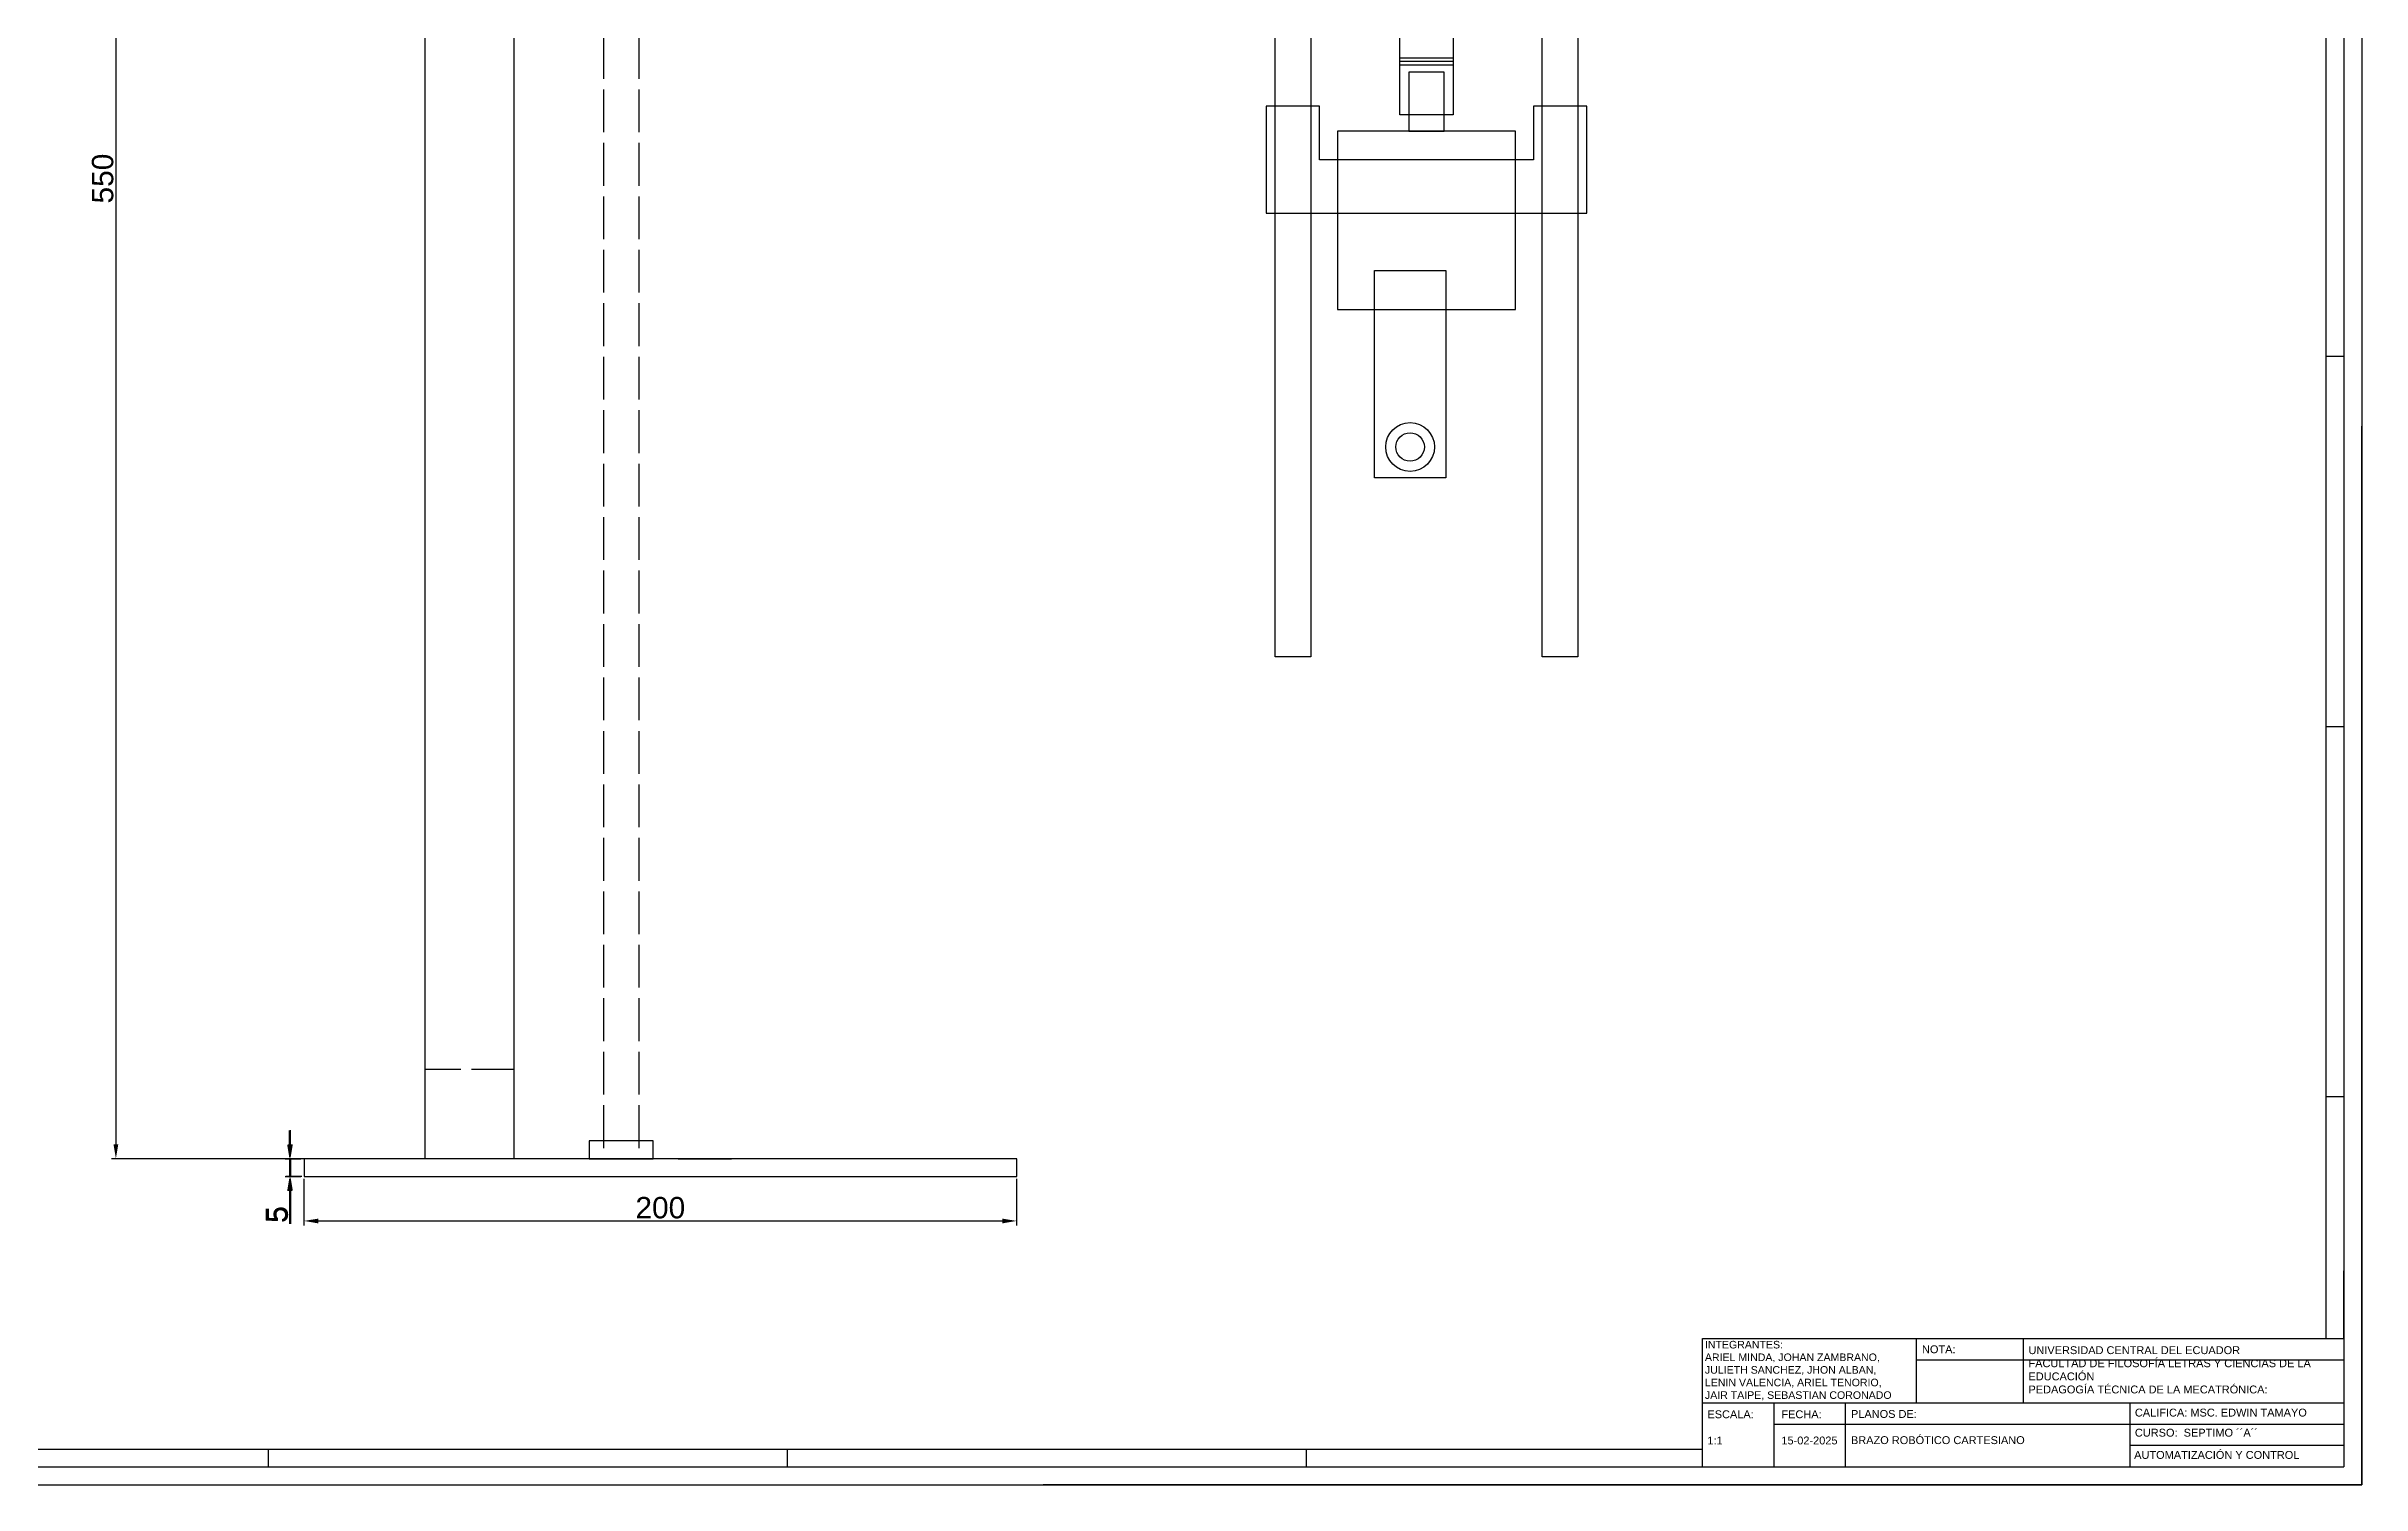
# Model space of a CAD drawing. Header units: millimetres. Extents: x 124 to 13248, y 76 to 6679.
# Drawn here: x 10552 to 11202, y 5838 to 6242 of the extents above; entities that cross this region are included whole.
import ezdxf

# ---------------------------------------------------------------- set-up
doc = ezdxf.new("R2010")
doc.units = ezdxf.units.MM
doc.linetypes.add('ACAD_ISO02W100', pattern=[15, 12, -3])
doc.layers.get('0').update_dxf_attribs({"color": 250})
doc.layers.add('linea cortada', color=250, linetype='ACAD_ISO02W100')
doc.styles.get("Standard").update_dxf_attribs({"font": 'arial.ttf'})
doc.dimstyles.new('ISO-25', dxfattribs={"dimtxt": 6, "dimasz": 4, "dimexe": 1.25, "dimexo": 0.625, "dimtad": 1, "dimtxsty": 'Standard', "dimcen": 2.5, "dimclrd": 1, "dimclre": 1, "dimclrt": 1, "dimadec": 0, "dimazin": 0, "dimtfac": 1, "dimtmove": 0, "dimatfit": 3, "dimfxl": 1, "dimarcsym": 0})

# ---------------------------------------------------------------- blocks, each defined once
blk = doc.blocks.new('*D3')
at = {"color": 1, "lineweight": -2, "transparency": 16777216}
for p, q in [((10656.76, 6479.91), (10570.76, 6479.91)), ((10572.01, 6475.91), (10572.01, 5933.91)), ((10658.19, 5929.91), (10570.76, 5929.91))]:
    blk.add_line(p, q, dxfattribs=at)
at = {"color": 1, "transparency": 16777216}
for points in [[(10571.34, 6475.91), (10572.68, 6475.91), (10572.01, 6479.91)], [(10571.34, 5933.91), (10572.68, 5933.91), (10572.01, 5929.91)]]:
    blk.add_solid(points, dxfattribs=at)
at = {"color": 1, "lineweight": -3, "transparency": 16777216, "insert": (10568.32, 6204.91), "char_height": 6, "attachment_point": 5, "rotation": 90}
blk.add_mtext('550', dxfattribs=at)
blk = doc.blocks.new('*D5')
at = {"color": 1, "lineweight": -2, "transparency": 16777216}
for p, q in [((10624.8, 5924.28), (10624.8, 5911.19)), ((10824.8, 5924.28), (10824.8, 5911.19)), ((10628.8, 5912.44), (10820.8, 5912.44))]:
    blk.add_line(p, q, dxfattribs=at)
at = {"color": 1, "transparency": 16777216}
for points in [[(10628.8, 5913.1), (10628.8, 5911.77), (10624.8, 5912.44)], [(10820.8, 5913.1), (10820.8, 5911.77), (10824.8, 5912.44)]]:
    blk.add_solid(points, dxfattribs=at)
at = {"color": 1, "lineweight": -3, "transparency": 16777216, "insert": (10724.8, 5916.13), "char_height": 6, "attachment_point": 5}
blk.add_mtext('200', dxfattribs=at)
blk = doc.blocks.new('*D6')
at = {"color": 1, "lineweight": -2, "transparency": 16777216}
for p, q in [((10621, 5933.91), (10621, 5937.91)), ((10624.18, 5929.91), (10619.75, 5929.91)), ((10621, 5929.91), (10621, 5924.91)), ((10624.18, 5924.91), (10619.75, 5924.91)), ((10621, 5920.91), (10621, 5911.68))]:
    blk.add_line(p, q, dxfattribs=at)
at = {"color": 1, "transparency": 16777216}
for points in [[(10620.34, 5933.91), (10621.67, 5933.91), (10621, 5929.91)], [(10620.34, 5920.91), (10621.67, 5920.91), (10621, 5924.91)]]:
    blk.add_solid(points, dxfattribs=at)
at = {"color": 1, "lineweight": -3, "transparency": 16777216, "insert": (10617.33, 5914.29), "char_height": 6, "attachment_point": 5, "rotation": 90}
blk.add_mtext('5', dxfattribs=at)
blk = doc.blocks.new('*D28')
at = {"color": 1, "lineweight": -2, "transparency": 16777216}
for p, q in [((10624.8, 5924.28), (10624.8, 5911.19)), ((10824.8, 5924.28), (10824.8, 5911.19)), ((10628.8, 5912.44), (10820.8, 5912.44))]:
    blk.add_line(p, q, dxfattribs=at)
at = {"color": 1, "transparency": 16777216}
for points in [[(10628.8, 5913.1), (10628.8, 5911.77), (10624.8, 5912.44)], [(10820.8, 5913.1), (10820.8, 5911.77), (10824.8, 5912.44)]]:
    blk.add_solid(points, dxfattribs=at)
at = {"color": 1, "lineweight": -3, "transparency": 16777216, "insert": (10724.8, 5916.13), "char_height": 6, "attachment_point": 5}
blk.add_mtext('200', dxfattribs=at)
blk = doc.blocks.new('*D32')
at = {"color": 1, "lineweight": -2, "transparency": 16777216}
for p, q in [((10620.74, 5933.82), (10620.74, 5937.82)), ((10623.92, 5929.82), (10619.49, 5929.82)), ((10620.74, 5929.82), (10620.74, 5924.82)), ((10623.92, 5924.82), (10619.49, 5924.82)), ((10620.74, 5920.82), (10620.74, 5911.59))]:
    blk.add_line(p, q, dxfattribs=at)
at = {"color": 1, "transparency": 16777216}
for points in [[(10620.08, 5933.82), (10621.41, 5933.82), (10620.74, 5929.82)], [(10620.08, 5920.82), (10621.41, 5920.82), (10620.74, 5924.82)]]:
    blk.add_solid(points, dxfattribs=at)
at = {"color": 1, "lineweight": -3, "transparency": 16777216, "insert": (10617.07, 5914.21), "char_height": 6, "attachment_point": 5, "rotation": 90}
blk.add_mtext('5', dxfattribs=at)

msp = doc.modelspace()

# ---------------------------------------------------------------- linework, layer by layer
at = {"lineweight": -3}
for p, q in [((11197.261, 6674.446), (11197.261, 5843.446)), ((11202.261, 6679.446), (11202.261, 5838.446)), ((11192.261, 5879.446), (11192.261, 6669.446)), ((10658.811, 5929.906), (10658.811, 6479.906)), ((10683.811, 5929.906), (10683.811, 6479.906)), ((10932.316, 6238.817), (10947.316, 6238.817)), ((10932.316, 6237.817), (10947.316, 6237.817)), ((10932.316, 6236.817), (10947.316, 6236.817)), ((10925.208, 6120.942), (10925.208, 6179.071)), ((10925.208, 6179.071), (10945.208, 6179.071)), ((10945.208, 6179.071), (10945.208, 6120.942)), ((11192.261, 6155.071), (11197.261, 6155.071)), ((11202.261, 5838.446), (11202.261, 6135.446)), ((10945.208, 6120.942), (10925.208, 6120.942)), ((11192.261, 6051.196), (11197.261, 6051.196)), ((10683.811, 5929.906), (10683.811, 5954.906)), ((11192.261, 5947.321), (11197.261, 5947.321)), ((11192.261, 5941.446), (11192.261, 5946.446)), ((11192.261, 5931.446), (11192.261, 5936.446)), ((10824.803, 5929.906), (10624.803, 5929.906)), ((10624.803, 5929.906), (10624.803, 5924.906)), ((10719.803, 5929.906), (10704.803, 5929.906)), ((10729.803, 5929.906), (10744.803, 5929.906)), ((10824.803, 5924.906), (10824.803, 5929.906)), ((11192.261, 5921.446), (11192.261, 5926.446)), ((10624.803, 5924.906), (10824.803, 5924.906)), ((11192.261, 5911.446), (11192.261, 5916.446)), ((11192.261, 5898.446), (11192.261, 5906.446)), ((11197.261, 5879.446), (11197.261, 5898.446)), ((11017.261, 5843.446), (11017.261, 5879.446)), ((11017.261, 5879.446), (11197.261, 5879.446)), ((11017.261, 5879.446), (11037.261, 5879.446)), ((11037.261, 5879.446), (11055.261, 5879.446)), ((11055.261, 5879.446), (11077.261, 5879.446)), ((11077.261, 5879.446), (11077.261, 5861.446)), ((11077.261, 5879.446), (11107.261, 5879.446)), ((11107.261, 5879.446), (11107.261, 5861.446)), ((11077.261, 5873.446), (11197.261, 5873.446)), ((11017.261, 5861.446), (11139.897, 5861.446)), ((11037.261, 5861.446), (11037.261, 5843.446)), ((11057.261, 5861.446), (11057.261, 5843.446)), ((11137.261, 5855.446), (11137.261, 5861.446)), ((11137.261, 5861.446), (11197.261, 5861.446)), ((11037.261, 5855.446), (11137.261, 5855.446)), ((11137.261, 5849.446), (11137.261, 5855.446)), ((11137.261, 5855.446), (11197.261, 5855.446)), ((10037.261, 5848.446), (11017.261, 5848.446)), ((10614.761, 5848.446), (10614.761, 5843.446)), ((10760.386, 5848.446), (10760.386, 5843.446)), ((10906.011, 5848.446), (10906.011, 5843.446)), ((11197.261, 5849.446), (11137.261, 5849.446)), ((11137.261, 5843.446), (11137.261, 5849.446)), ((10032.261, 5843.446), (11197.261, 5843.446)), ((10012.261, 5838.446), (11202.261, 5838.446)), ((11017.261, 5838.446), (10832.261, 5838.446)), ((11202.261, 5838.446), (11017.261, 5838.446))]:
    msp.add_line(p, q, dxfattribs=at)
for points in [[(10907.316, 6268.261), (10907.316, 6070.761), (10897.316, 6070.761), (10897.316, 6268.261)], [(10982.316, 6268.261), (10982.316, 6070.761), (10972.316, 6070.761), (10972.316, 6268.261)]]:
    msp.add_lwpolyline(points, dxfattribs=at)
for points in [[(10947.316, 6252.817), (10947.316, 6222.817), (10932.316, 6222.817), (10932.316, 6252.817)], [(10934.816, 6234.806), (10934.816, 6218.198), (10944.816, 6218.198), (10944.816, 6234.806)], [(10894.816, 6210.194), (10894.816, 6195.194), (10984.816, 6195.194), (10984.816, 6210.194), (10984.816, 6225.194), (10969.816, 6225.194), (10969.816, 6210.194), (10909.816, 6210.194), (10909.816, 6225.194), (10894.816, 6225.194)], [(10964.816, 6218.198), (10914.816, 6218.198), (10914.816, 6168.198), (10964.816, 6168.198)], [(10722.811, 5929.906), (10722.811, 5934.906), (10704.811, 5934.906), (10704.811, 5929.906)]]:
    msp.add_lwpolyline(points, close=True, dxfattribs=at)
for radius in [6.852, 4]:
    msp.add_circle((10935.208, 6129.597), radius, dxfattribs=at)
at = {"layer": 'linea cortada', "lineweight": -3}
for p, q in [((10708.811, 6379.906), (10708.811, 5929.906)), ((10718.811, 6379.906), (10718.811, 5929.906)), ((10683.811, 5954.906), (10658.811, 5954.906))]:
    msp.add_line(p, q, dxfattribs=at)

# ---------------------------------------------------------------- texts
at = {"lineweight": -3, "attachment_point": 1}
for s, width, gutter_width, insert, char_height in [('INTEGRANTES: \\PARIEL MINDA, JOHAN ZAMBRANO, JULIETH SANCHEZ, JHON ALBAN, LENIN VALENCIA, ARIEL TENORIO, JAIR TAIPE, SEBASTIAN CORONADO', 55.91936, 10.612, (11017.95, 5878.795), 2.122381), ('NOTA:', 86.7339, 11.025, (11078.866, 5877.537), 2.205), ('UNIVERSIDAD CENTRAL DEL ECUADOR\\PFACULTAD DE FILOSOFÍA LETRAS Y CIENCIAS DE LA EDUCACIÓN\\PPEDAGOGÍA TÉCNICA DE LA MECATRÓNICA: ', 86.7339, 11.025, (11108.746, 5877.288), 2.20502), ('ESCALA:\\P\\P1:1', 86.7339, 11.025, (11018.646, 5859.302), 2.205), ('FECHA:\\P\\P15-02-2025', 86.7339, 11.025, (11039.408, 5859.302), 2.205), ('PLANOS DE:\\P\\PBRAZO ROBÓTICO CARTESIANO', 86.7339, 11.025, (11058.931, 5859.395), 2.20502), ('CALIFICA: MSC. EDWIN TAMAYO', 86.7339, 11.025, (11138.607, 5859.778), 2.20502), ('AUTOMATIZACIÓN Y CONTROL', 86.7339, 11.025, (11138.406, 5847.901), 2.20502), ('CURSO:  SEPTIMO ´´A´´', 86.7339, 11.025, (11138.607, 5854.141), 2.20502)]:
    msp.add_mtext_dynamic_manual_height_columns(s, width=width, gutter_width=gutter_width, heights=[0], dxfattribs=dict(at, insert=insert, char_height=char_height))

# ---------------------------------------------------------------- dimensions: what is measured, and where the dimension line sits
at = {"lineweight": -3}
dim = msp.add_linear_dim(base=(10572.01, 5929.906), p1=(10657.387, 6479.906), p2=(10658.811, 5929.906), angle=90, dimstyle='ISO-25', dxfattribs=at)
dim.commit()
dim.dimension.update_dxf_attribs({"geometry": '*D3', "text_midpoint": (10572.01, 6204.906), "dimtype": 160})
for base, p1, p2, picture, middle in [((10620.742, 5924.819), (10624.541, 5929.819), (10624.541, 5924.819), '*D32', (10617.066, 5914.205)), ((10621.004, 5924.906), (10624.803, 5929.906), (10624.803, 5924.906), '*D6', (10617.328, 5914.291))]:
    dim = msp.add_linear_dim(base=base, p1=p1, p2=p2, angle=90, dimstyle='ISO-25', dxfattribs=at)
    dim.commit()
    dim.dimension.update_dxf_attribs({"geometry": picture, "text_midpoint": middle})
for picture in ['*D5', '*D28']:
    dim = msp.add_linear_dim(base=(10824.803, 5912.438), p1=(10624.803, 5924.906), p2=(10824.803, 5924.906), dimstyle='ISO-25', dxfattribs=at)
    dim.commit()
    dim.dimension.update_dxf_attribs({"geometry": picture, "text_midpoint": (10724.803, 5916.126)})

doc.saveas('drawing.dxf')
